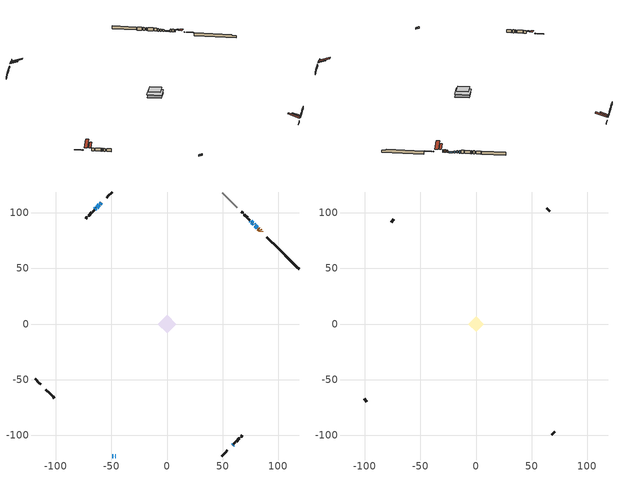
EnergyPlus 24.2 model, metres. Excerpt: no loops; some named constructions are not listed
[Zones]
conditioned space
 floor adiabatic (AdiabaticFloorConstruction): -8.15,0 0,8.15 8.15,0 0,-8.15 z0.31
 floor foundation (Slab1 construction): -7.96,0 0,7.96 7.96,0 0,-7.96 z-2.13
 wall outside (RimJoist1 construction): 49.24,-118.88 53.24,-114.88 / -118.88,-49.24 -114.88,-53.24 / -49.24,118.88 -53.24,114.88 / 94.94,73.17 90.94,77.18 z0.31:0.61
 wall outside (RimJoist2 construction): 53.9,-114.22 54.26,-113.86 / -114.22,-53.9 -113.86,-54.26 / -53.9,114.22 -54.26,113.86 / 90.28,77.83 89.92,78.2 z0.31:0.61
 wall outside (AdiabaticWallConstruction 1): 85.05,83.07 84.76,83.36 / 84.1,84.02 83.4,84.72 / 82.74,85.38 82.11,86.01 z0.31:2.34
 wall outside (AdiabaticWallConstruction): -49.24,-118.88 -48.5,-118.88 / -47.57,-118.88 -47.49,-118.88 / -46.56,-118.88 -45.97,-118.88 z0.31:1.53; 59.13,-108.98 59.49,-108.62 z0.31:1.84; 81.46,86.66 79.44,88.67 / -59.13,108.98 -60.14,107.98 z0.31:0.97; 78.79,89.33 77.92,90.19 z0.31:1.83; 77.27,90.85 76.48,91.64 / 75.82,92.29 75.28,92.83 / -60.8,107.32 -63.38,104.73 / -64.04,104.08 -64.94,103.18 z0.31:2.14
 wall outside (Wall1 construction): 60.15,-107.97 61.5,-106.62 / -108.98,-59.13 -107.64,-60.48 / -65.59,102.52 -66.94,101.18 / 74.63,93.49 73.28,94.84 z0.31:2.75
 wall outside (Wall2 construction): 62.15,-105.96 65.17,-102.95 / -106.98,-61.14 -103.97,-64.15 / -67.6,100.52 -70.61,97.51 / 72.62,95.5 69.61,98.51 z0.31:2.75
 wall outside (Wall3 construction): 65.82,-102.3 66.1,-102.02 / -103.31,-64.81 -103.03,-65.08 / -71.27,96.85 -71.54,96.57 / 68.95,99.16 68.68,99.44 z0.31:2.75
 wall outside (Wall4 construction): 66.76,-101.36 67.76,-100.36 / -102.38,-65.74 -101.37,-66.74 / -72.2,95.92 -73.2,94.91 / 68.02,100.1 67.02,101.1 z0.31:2.75
 wall foundation (FoundationWall1 construction): 95.6,72.52,-2.13 95.6,72.52,0.31 116.55,51.57,0.31 116.55,51.57,-0.55 118.88,49.24,-0.55 118.88,49.24,-2.13
 wall adiabatic (Wall6 construction): 63.22,104.9 49.9,118.22 z0.31:2.75
 window (WindowConstruction 6): -49.24,-118.88 -48.5,-118.88 z0.31:1.53
 window (WindowConstruction 5): 59.13,-108.98 59.49,-108.62 z0.31:1.83
 window (WindowConstruction 7): -47.57,-118.88 -47.49,-118.88 z0.31:1.53
 window (WindowConstruction 8): -46.56,-118.88 -45.97,-118.88 z0.31:1.53
 window (WindowConstruction 9): 81.46,86.66 79.44,88.67 z0.31:0.97
 window (WindowConstruction 10): -59.13,108.98 -60.14,107.98 z0.31:0.97
 window (WindowConstruction): 78.79,89.33 77.92,90.19 z0.31:1.83
 window (WindowConstruction 1): 77.27,90.85 76.48,91.64 z0.31:2.14
 window (WindowConstruction 2): 75.82,92.3 75.28,92.83 z0.31:2.14
 window (WindowConstruction 3): -60.8,107.32 -63.38,104.73 z0.31:2.14
 window (WindowConstruction 4): -64.04,104.08 -64.94,103.18 z0.31:2.14
 door (Door): 85.05,83.07 84.76,83.36 z0.31:2.34
 door (Door 1): 84.1,84.02 83.4,84.72 z0.31:2.34
 door (Door 2): 82.74,85.38 82.11,86 z0.31:2.34
 ceiling adiabatic (AdiabaticFloorConstruction): 0,-8.15 8.15,0 0,8.15 -8.15,0 z0.31
 roof outside (Roof2 construction): 58.48,-109.64,2.75 54.06,-105.23,4.83 52.9,-106.39,4.83 57.31,-110.8,2.75; -109.64,-58.48,2.75 -105.23,-54.06,4.83 -106.39,-52.9,4.83 -110.8,-57.31,2.75; -58.48,109.64,2.75 -54.06,105.23,4.83 -52.9,106.39,4.83 -57.31,110.8,2.75; 85.71,82.41,2.75 81.29,78,4.83 82.46,76.84,4.83 86.87,81.25,2.75
attic - vented
 floor to conditioned space (Floor1 construction Reversed): -6.77,0 0,6.77 6.77,0 0,-6.77 z2.75
 wall outside (Wall5 construction): 68.42,-99.7 70.9,-97.22 / -100.72,-67.4 -98.24,-69.88 / -73.86,94.26 -76.34,91.78 / 66.36,101.76 63.88,104.24 z0.31:2.75
 roof outside (Roof1 construction): 56.66,-111.46,2.75 50.06,-104.86,5.86 48.32,-106.6,5.86 54.92,-113.2,2.75; -111.46,-56.66,2.75 -104.86,-50.06,5.86 -106.6,-48.32,5.86 -113.2,-54.92,2.75; -56.66,111.46,2.75 -50.06,104.86,5.86 -48.32,106.6,5.86 -54.92,113.2,2.75; 87.53,80.59,2.75 80.93,74,5.86 82.67,72.26,5.86 89.26,78.85,2.75
[Material] Roughness=Rough; Thermal Absorptance=0.9
Name | Thickness {m} | Conductivity {W/m-K} | Density {kg/m3} | Specific Heat {J/kg-K} | Solar Absorptance | Visible Absorptance
ceiling loosefill ins | 0.0846667 | 0.0480833 | 16.02 | 1046.75 | 0.7 | 0.7
ceiling stud and cavity | 0.1397 | 0.107503 | 65.682 | 1177.47 | 0.7 | 0.7
gypsum board | 0.0127 | 0.160291 | 801 | 837.4 | 0.6 | 0.6
[Construction]
Floor1 construction: ceiling loosefill ins, ceiling stud and cavity, gypsum board
[EnergyManagementSystem:Program]
infil_program: Set p_m = 0.14; Set p_s = 0.22; Set s_m = 270; Set s_s = 370; Set z_m = 9.99744; Set z_s = 2.9194691011204523; Set f_t = (((s_m/z_m)^p_m)*((z_s/s_s)^p_s)); Set Tdiff = tin_s-tout_s; Set dT = @Abs Tdiff; Set c = 0.0449; Set Cs = 0.0717; Set Cw = 0.145; Set n = 0.65; Set sft = (f_t*0.54); Set temp1 = ((c*Cw)*((sft*site_vw_s)^(2*n)))^2; Set Qinf = (((c*Cs*(dT^n))^2)+temp1)^0.5; Set Qinf = (@Max Qinf 0); Set mech_vent_house_fan_sensible_load_act = 0.0; Set mech_vent_house_fan_latent_load_act = 0.0; Set OASupInPb = out_pb_s; Set OASupInTemp = tout_s; Set OASupInW = out_wt_s; Set OASupRho = (@RhoAirFnPbTdbW OASupInPb OASupInTemp OASupInW); Set OASupCp = (@CpAirFnW OASupInW); Set OASupInEnth = (@HFnTdbW OASupInTemp OASupInW); Set ZoneTemp = tin_s; Set ZoneW = win_s; Set ZoneCp = (@CpAirFnW ZoneW); Set ZoneAirEnth = (@HFnTdbW ZoneTemp ZoneW); Set mech_vent_house_fan_cfis_act = 0.0; Set QWHV_cfis_sup = 0.0; Set QWHV_cfis_suppl_sup = 0.0; Set QWHV_cfis_suppl_exh = 0.0; Set Qrange = 0; Set Qrange = Qrange + 0.075 * mech_vent_range_fan_0_sch_s; Set Qbath = 0; Set Qbath = Qbath + 0.066 * mech_vent_bath_fan_0_sch_s; Set Qbath = Qbath + 0.066 * mech_vent_bath_fan_1_sch_s; Set Qdryer = 0; Set Qdryer = Qdryer + 0.00308 * clothes_dryer_exhaust_0_sch_s; Set QWHV_sup = 0.0; Set QWHV_exh = 0.0; Set Qsupply = QWHV_sup + QWHV_cfis_sup + QWHV_cfis_suppl_sup; Set Qexhaust = Qrange + Qbath + Qdryer + QWHV_exh + QWHV_cfis_suppl_exh; Set Qfan = (@Max Qexhaust Qsupply); Set Qducts = 0; If Qducts < 0; Set Qsupply = Qsupply - Qducts; Else; Set Qexhaust = Qexhaust + Qducts; EndIf; Set Qfan_with_ducts = (@Max Qexhaust Qsupply); Set Qimb = (@Abs (Qsupply - Qexhaust)); If Qinf + Qimb > 0; Set Qtot = Qfan_with_ducts + (Qinf^2) / (Qinf + Qimb); Else; Set Qtot = Qfan_with_ducts; EndIf; Set Qinf_adj = Qtot - Qfan; Set infil_flow_act = Qinf_adj; Set infil_program_Qinf = Qinf_adj; Set infil_program_Qfan = Qfan; Set Qload = Qfan; Set Effectiveness_Sens = 0.0; Set Effectiveness_Lat = 0.0; Set Fan_MFR = Qload * OASupRho; Set ZoneInEnth = OASupInEnth; Set ZoneInTemp = OASupInTemp; Set FanTotalToCond = Fan_MFR * (ZoneInEnth - ZoneAirEnth); Set FanSensToCond = Fan_MFR * ZoneCp * (ZoneInTemp - ZoneTemp); Set FanLatToCond = FanTotalToCond - FanSensToCond; Set mech_vent_house_fan_sensible_load_act = mech_vent_house_fan_sensible_load_act + FanSensToCond; Set mech_vent_house_fan_latent_load_act = mech_vent_house_fan_latent_load_act + FanLatToCond
natural_vent_program: Set Tin = tin_s; Set Tout = tout_s; Set Wout = out_wt_s; Set Pbar = out_pb_s; Set Phiout = (@RhFnTdbWPb Tout Wout Pbar); Set MaxHR = 0.0115; Set Tnvsp = (htg_sp_s + clg_sp_s) / 2; Set NVavail = natural_vent_s; Set ClgSsnAvail = cool_season; Set Qnv = 0; Set Qwhf = 0; Set whole_house_fan_mix_act = 0; Set whole_house_fan_act = 0; If ((Wout < MaxHR) && (Tin > Tout) && (Tin > Tnvsp) && (ClgSsnAvail > 0)); Set WHF_Flow = 0; Set Adj = (Tin-Tnvsp)/(Tin-Tout); Set Adj = (@Min Adj 1); Set Adj = (@Max Adj 0); If (WHF_Flow > 0); Set Qwhf = WHF_Flow*Adj; Set whole_house_fan_mix_act = WHF_Flow*Adj; Set WHF_W = 0; Set whole_house_fan_act = WHF_W*Adj; ElseIf (NVavail > 0); Set NVArea = 0.0; Set Cs = 0.00010737966302718775; Set Cw = 2.4258120206680503e-05; Set Tdiff = Tin-Tout; Set dT = (@Abs Tdiff); Set Vwind = site_vw_s; Set SGNV = NVArea*Adj*((((Cs*dT)+(Cw*(Vwind^2)))^0.5)/1000); Set MaxNV = 3.7638909805900806; Set Qnv = (@Min SGNV MaxNV); EndIf; EndIf; Set natural_vent_flow_act = Qnv; Set whole_house_fan_flow_act = Qwhf; Set natural_vent_program_Qnv = Qnv; Set natural_vent_program_Qwhf = Qwhf
total_airflows_program: Set total_infil_flow_rate = 0; Set total_mechvent_flow_rate = 0; Set total_natvent_flow_rate = 0; Set total_whf_flow_rate = 0; Set total_infil_flow_rate = total_infil_flow_rate + (infil_program_Qinf * 1); Set total_mechvent_flow_rate = total_mechvent_flow_rate + (infil_program_Qfan * 1); Set total_natvent_flow_rate = total_natvent_flow_rate + (natural_vent_program_Qnv * 1); Set total_whf_flow_rate = total_whf_flow_rate + (natural_vent_program_Qwhf * 1)
total_loads_program: Set loads_htg_tot = 0; Set loads_clg_tot = 0; If htg_load_cond > 0; Set loads_htg_tot = loads_htg_tot + (htg_load_cond - clg_load_cond) * 1.0; EndIf; Set loads_htg_tot = (@Max loads_htg_tot 0); If clg_load_cond > 0; Set loads_clg_tot = loads_clg_tot + (clg_load_cond - htg_load_cond) * 0.0; EndIf; Set loads_clg_tot = (@Max loads_clg_tot 0)
unit_heater_supply_fan_1_disaggregate_program: Set unit_heater_supply_fan_1_primary_htg = 0; If unit_heater_htg_coil_1_s > 0; Set unit_heater_supply_fan_1_primary_htg = unit_heater_supply_fan_1_s; EndIf
unit_heater_supply_fan_disaggregate_program: Set unit_heater_supply_fan_primary_htg = 0; If unit_heater_htg_coil_s > 0; Set unit_heater_supply_fan_primary_htg = unit_heater_supply_fan_s; EndIf
unmet_hours_program: Set htg_unmet_hours = 0; Set clg_unmet_hours = 0; Set unit_htg_unmet_hours = 0; If ((DayOfYear >= 1) && (DayOfYear <= 365)); Set unit_htg_unmet_hours = unit_htg_unmet_hours + conditioned_space_htg_unmet_s; If unit_htg_unmet_hours > htg_unmet_hours; Set htg_unmet_hours = unit_htg_unmet_hours; EndIf; EndIf
water_heater_EC_adj: If WarmupFlag == 0; Set dhw_e_cons = water_heater_energy + water_heater_on_cycle_parasitic + water_heater_off_cycle_parasitic; Set water_heater_ec_adj_act = 0.0 * dhw_e_cons / 1; EndIf
[EnergyManagementSystem:ProgramCallingManager]
component_loads_program_calling_manager: EndOfZoneTimestepAfterZoneReporting; component_loads_program
fridge_schedule_program_calling_manager: BeginZoneTimestepAfterInitHeatBalance; fridge_schedule_program
furnace_supply_fan_disaggregate_program_calling_manager: EndOfSystemTimestepBeforeHVACReporting; furnace_supply_fan_disaggregate_program
infil_program_calling_manager: BeginZoneTimestepAfterInitHeatBalance; infil_program
natural_vent_program_calling_manager: BeginZoneTimestepAfterInitHeatBalance; natural_vent_program
total_airflows_program_calling_manager: EndOfZoneTimestepAfterZoneReporting; total_airflows_program
total_loads_program_calling_manager: EndOfZoneTimestepAfterZoneReporting; total_loads_program
unit_heater_supply_fan_1_disaggregate_program_calling_manager: EndOfSystemTimestepBeforeHVACReporting; unit_heater_supply_fan_1_disaggregate_program
unit_heater_supply_fan_disaggregate_program_calling_manager: EndOfSystemTimestepBeforeHVACReporting; unit_heater_supply_fan_disaggregate_program
unmet_hours_program_calling_manager: EndOfZoneTimestepBeforeZoneReporting; unmet_hours_program
water_heater_EC_adj_ProgramManager: EndOfSystemTimestepBeforeHVACReporting; water_heater_EC_adj
[EnergyManagementSystem:OutputVariable] Type of Data in Variable=Summed
Name | EMS Variable | Update Frequency | EMS Program or Subroutine | Units
furnace supply fan disaggregate htg primary | furnace_supply_fan_primary_htg | SystemTimestep | furnace_supply_fan_disaggregate_program | J
unit heater supply fan 1 disaggregate htg primary | unit_heater_supply_fan_1_primary_htg | SystemTimestep | unit_heater_supply_fan_1_disaggregate_program | J
unit heater supply fan disaggregate htg primary | unit_heater_supply_fan_primary_htg | SystemTimestep | unit_heater_supply_fan_disaggregate_program | J
loads_htg_tot_peakload_outvar; loads_htg_tot_annual_outvar; Energy Management System Output Variable 1; Energy Management System Output Variable 45 | loads_htg_tot | ZoneTimestep | total_loads_program | J
loads_clg_tot_peakload_outvar; loads_clg_tot_annual_outvar; Energy Management System Output Variable 2; Energy Management System Output Variable 46 | loads_clg_tot | ZoneTimestep | total_loads_program | J
htg_unmet_hours_annual_outvar; Energy Management System Output Variable 3 | htg_unmet_hours | ZoneTimestep | unmet_hours_program | hr
clg_unmet_hours_annual_outvar; Energy Management System Output Variable 4 | clg_unmet_hours | ZoneTimestep | unmet_hours_program | hr
loads_htg_roofs_annual_outvar; Energy Management System Output Variable 5 | loads_htg_roofs | ZoneTimestep | component_loads_program | J
loads_htg_ceilings_annual_outvar; Energy Management System Output Variable 6 | loads_htg_ceilings | ZoneTimestep | component_loads_program | J
loads_htg_walls_annual_outvar; Energy Management System Output Variable 7 | loads_htg_walls | ZoneTimestep | component_loads_program | J
loads_htg_rim_joists_annual_outvar; Energy Management System Output Variable 8 | loads_htg_rim_joists | ZoneTimestep | component_loads_program | J
loads_htg_foundation_walls_annual_outvar; Energy Management System Output Variable 9 | loads_htg_foundation_walls | ZoneTimestep | component_loads_program | J
loads_htg_doors_annual_outvar; Energy Management System Output Variable 10 | loads_htg_doors | ZoneTimestep | component_loads_program | J
loads_htg_windows_conduction_annual_outvar; Energy Management System Output Variable 11 | loads_htg_windows_conduction | ZoneTimestep | component_loads_program | J
loads_htg_windows_solar_annual_outvar; Energy Management System Output Variable 12 | loads_htg_windows_solar | ZoneTimestep | component_loads_program | J
loads_htg_skylights_conduction_annual_outvar; Energy Management System Output Variable 13 | loads_htg_skylights_conduction | ZoneTimestep | component_loads_program | J
loads_htg_skylights_solar_annual_outvar; Energy Management System Output Variable 14 | loads_htg_skylights_solar | ZoneTimestep | component_loads_program | J
loads_htg_floors_annual_outvar; Energy Management System Output Variable 15 | loads_htg_floors | ZoneTimestep | component_loads_program | J
loads_htg_slabs_annual_outvar; Energy Management System Output Variable 16 | loads_htg_slabs | ZoneTimestep | component_loads_program | J
loads_htg_internal_mass_annual_outvar; Energy Management System Output Variable 17 | loads_htg_internal_mass | ZoneTimestep | component_loads_program | J
loads_htg_infil_annual_outvar; Energy Management System Output Variable 18 | loads_htg_infil | ZoneTimestep | component_loads_program | J
loads_htg_natvent_annual_outvar; Energy Management System Output Variable 19 | loads_htg_natvent | ZoneTimestep | component_loads_program | J
loads_htg_mechvent_annual_outvar; Energy Management System Output Variable 20 | loads_htg_mechvent | ZoneTimestep | component_loads_program | J
loads_htg_whf_annual_outvar; Energy Management System Output Variable 21 | loads_htg_whf | ZoneTimestep | component_loads_program | J
loads_htg_ducts_annual_outvar; Energy Management System Output Variable 22 | loads_htg_ducts | ZoneTimestep | component_loads_program | J
loads_htg_intgains_annual_outvar; Energy Management System Output Variable 23 | loads_htg_intgains | ZoneTimestep | component_loads_program | J
loads_htg_lighting_annual_outvar; Energy Management System Output Variable 24 | loads_htg_lighting | ZoneTimestep | component_loads_program | J
loads_clg_roofs_annual_outvar; Energy Management System Output Variable 25 | loads_clg_roofs | ZoneTimestep | component_loads_program | J
loads_clg_ceilings_annual_outvar; Energy Management System Output Variable 26 | loads_clg_ceilings | ZoneTimestep | component_loads_program | J
loads_clg_walls_annual_outvar; Energy Management System Output Variable 27 | loads_clg_walls | ZoneTimestep | component_loads_program | J
loads_clg_rim_joists_annual_outvar; Energy Management System Output Variable 28 | loads_clg_rim_joists | ZoneTimestep | component_loads_program | J
loads_clg_foundation_walls_annual_outvar; Energy Management System Output Variable 29 | loads_clg_foundation_walls | ZoneTimestep | component_loads_program | J
loads_clg_doors_annual_outvar; Energy Management System Output Variable 30 | loads_clg_doors | ZoneTimestep | component_loads_program | J
loads_clg_windows_conduction_annual_outvar; Energy Management System Output Variable 31 | loads_clg_windows_conduction | ZoneTimestep | component_loads_program | J
loads_clg_windows_solar_annual_outvar; Energy Management System Output Variable 32 | loads_clg_windows_solar | ZoneTimestep | component_loads_program | J
loads_clg_skylights_conduction_annual_outvar; Energy Management System Output Variable 33 | loads_clg_skylights_conduction | ZoneTimestep | component_loads_program | J
loads_clg_skylights_solar_annual_outvar; Energy Management System Output Variable 34 | loads_clg_skylights_solar | ZoneTimestep | component_loads_program | J
loads_clg_floors_annual_outvar; Energy Management System Output Variable 35 | loads_clg_floors | ZoneTimestep | component_loads_program | J
loads_clg_slabs_annual_outvar; Energy Management System Output Variable 36 | loads_clg_slabs | ZoneTimestep | component_loads_program | J
loads_clg_internal_mass_annual_outvar; Energy Management System Output Variable 37 | loads_clg_internal_mass | ZoneTimestep | component_loads_program | J
loads_clg_infil_annual_outvar; Energy Management System Output Variable 38 | loads_clg_infil | ZoneTimestep | component_loads_program | J
loads_clg_natvent_annual_outvar; Energy Management System Output Variable 39 | loads_clg_natvent | ZoneTimestep | component_loads_program | J
loads_clg_mechvent_annual_outvar; Energy Management System Output Variable 40 | loads_clg_mechvent | ZoneTimestep | component_loads_program | J
loads_clg_whf_annual_outvar; Energy Management System Output Variable 41 | loads_clg_whf | ZoneTimestep | component_loads_program | J
loads_clg_ducts_annual_outvar; Energy Management System Output Variable 42 | loads_clg_ducts | ZoneTimestep | component_loads_program | J
loads_clg_intgains_annual_outvar; Energy Management System Output Variable 43 | loads_clg_intgains | ZoneTimestep | component_loads_program | J
loads_clg_lighting_annual_outvar; Energy Management System Output Variable 44 | loads_clg_lighting | ZoneTimestep | component_loads_program | J
[Schedule:Day:Interval]
interior lighting schedule day: No, 01:00, 0.108182, 04:00, 0.0901515, 05:00, 0.0991667, 06:00, 0.162273, 07:00, 0.270455, 08:00, 0.342576, 10:00, 0.369621, 11:00, 0.351591, 12:00, 0.333561, 13:00, 0.324545, 14:00, 0.31553, 15:00, 0.333561, 16:00, 0.369621, 17:00, 0.450758, 18:00, 0.585985, 19:00, 0.775303, 20:00, 0.955606, 21:00, 0.991667, 22:00, 0.712197, 23:00, 0.360606, 24:00, 0.162273
interior lighting schedule day 1: No, 01:00, 0.100909, 04:00, 0.0840909, 05:00, 0.0925, 06:00, 0.151364, 07:00, 0.252273, 08:00, 0.319545, 10:00, 0.344773, 11:00, 0.327955, 12:00, 0.311136, 13:00, 0.302727, 14:00, 0.294318, 15:00, 0.311136, 16:00, 0.344773, 17:00, 0.420455, 18:00, 0.546591, 19:00, 0.723182, 20:00, 0.891364, 21:00, 0.925, 22:00, 0.664318, 23:00, 0.336364, 24:00, 0.151364
interior lighting schedule day 2: No, 01:00, 0.0927273, 04:00, 0.0772727, 05:00, 0.085, 06:00, 0.139091, 07:00, 0.231818, 08:00, 0.293636, 10:00, 0.316818, 11:00, 0.301364, 12:00, 0.285909, 13:00, 0.278182, 14:00, 0.270455, 15:00, 0.285909, 16:00, 0.316818, 17:00, 0.386364, 18:00, 0.502273, 19:00, 0.664545, 20:00, 0.819091, 21:00, 0.85, 22:00, 0.610455, 23:00, 0.309091, 24:00, 0.139091
interior lighting schedule day 3: No, 01:00, 0.0845455, 04:00, 0.0704545, 05:00, 0.0775, 06:00, 0.126818, 07:00, 0.211364, 08:00, 0.267727, 10:00, 0.288864, 11:00, 0.274773, 12:00, 0.260682, 13:00, 0.253636, 14:00, 0.246591, 15:00, 0.260682, 16:00, 0.288864, 17:00, 0.352273, 18:00, 0.457955, 19:00, 0.605909, 20:00, 0.746818, 21:00, 0.775, 22:00, 0.556591, 23:00, 0.281818, 24:00, 0.126818
interior lighting schedule day 4: No, 01:00, 0.0763636, 04:00, 0.0636364, 05:00, 0.07, 06:00, 0.114545, 07:00, 0.190909, 08:00, 0.241818, 10:00, 0.260909, 11:00, 0.248182, 12:00, 0.235455, 13:00, 0.229091, 14:00, 0.222727, 15:00, 0.235455, 16:00, 0.260909, 17:00, 0.318182, 18:00, 0.413636, 19:00, 0.547273, 20:00, 0.674545, 21:00, 0.7, 22:00, 0.502727, 23:00, 0.254545, 24:00, 0.114545
interior lighting schedule day 5: No, 01:00, 0.0727273, 04:00, 0.0606061, 05:00, 0.0666667, 06:00, 0.109091, 07:00, 0.181818, 08:00, 0.230303, 10:00, 0.248485, 11:00, 0.236364, 12:00, 0.224242, 13:00, 0.218182, 14:00, 0.212121, 15:00, 0.224242, 16:00, 0.248485, 17:00, 0.30303, 18:00, 0.393939, 19:00, 0.521212, 20:00, 0.642424, 21:00, 0.666667, 22:00, 0.478788, 23:00, 0.242424, 24:00, 0.109091
interior lighting schedule day 6: No, 01:00, 0.0745455, 04:00, 0.0621212, 05:00, 0.0683333, 06:00, 0.111818, 07:00, 0.186364, 08:00, 0.236061, 10:00, 0.254697, 11:00, 0.242273, 12:00, 0.229848, 13:00, 0.223636, 14:00, 0.217424, 15:00, 0.229848, 16:00, 0.254697, 17:00, 0.310606, 18:00, 0.403788, 19:00, 0.534242, 20:00, 0.658485, 21:00, 0.683333, 22:00, 0.490758, 23:00, 0.248485, 24:00, 0.111818
interior lighting schedule day 7: No, 01:00, 0.08, 04:00, 0.0666667, 05:00, 0.0733333, 06:00, 0.12, 07:00, 0.2, 08:00, 0.253333, 10:00, 0.273333, 11:00, 0.26, 12:00, 0.246667, 13:00, 0.24, 14:00, 0.233333, 15:00, 0.246667, 16:00, 0.273333, 17:00, 0.333333, 18:00, 0.433333, 19:00, 0.573333, 20:00, 0.706667, 21:00, 0.733333, 22:00, 0.526667, 23:00, 0.266667, 24:00, 0.12
interior lighting schedule day 8: No, 01:00, 0.0890909, 04:00, 0.0742424, 05:00, 0.0816667, 06:00, 0.133636, 07:00, 0.222727, 08:00, 0.282121, 10:00, 0.304394, 11:00, 0.289545, 12:00, 0.274697, 13:00, 0.267273, 14:00, 0.259848, 15:00, 0.274697, 16:00, 0.304394, 17:00, 0.371212, 18:00, 0.482576, 19:00, 0.638485, 20:00, 0.78697, 21:00, 0.816667, 22:00, 0.586515, 23:00, 0.29697, 24:00, 0.133636
interior lighting schedule day 9: No, 01:00, 0.0972727, 04:00, 0.0810606, 05:00, 0.0891667, 06:00, 0.145909, 07:00, 0.243182, 08:00, 0.30803, 10:00, 0.332348, 11:00, 0.316136, 12:00, 0.299924, 13:00, 0.291818, 14:00, 0.283712, 15:00, 0.299924, 16:00, 0.332348, 17:00, 0.405303, 18:00, 0.526894, 19:00, 0.697121, 20:00, 0.859242, 21:00, 0.891667, 22:00, 0.640379, 23:00, 0.324242, 24:00, 0.145909
interior lighting schedule day 10: No, 01:00, 0.105455, 04:00, 0.0878788, 05:00, 0.0966667, 06:00, 0.158182, 07:00, 0.263636, 08:00, 0.333939, 10:00, 0.360303, 11:00, 0.342727, 12:00, 0.325152, 13:00, 0.316364, 14:00, 0.307576, 15:00, 0.325152, 16:00, 0.360303, 17:00, 0.439394, 18:00, 0.571212, 19:00, 0.755758, 20:00, 0.931515, 21:00, 0.966667, 22:00, 0.694242, 23:00, 0.351515, 24:00, 0.158182
interior lighting schedule day 11: No, 01:00, 0.109091, 04:00, 0.0909091, 05:00, 0.1, 06:00, 0.163636, 07:00, 0.272727, 08:00, 0.345455, 10:00, 0.372727, 11:00, 0.354545, 12:00, 0.336364, 13:00, 0.327273, 14:00, 0.318182, 15:00, 0.336364, 16:00, 0.372727, 17:00, 0.454545, 18:00, 0.590909, 19:00, 0.781818, 20:00, 0.963636, 21:00, 1, 22:00, 0.718182, 23:00, 0.363636, 24:00, 0.163636
interior lighting schedule default day; occupants schedule default day; clothes dryer schedule default day; cooking range schedule default day; mech vent bath fan 0 schedule default day; mech vent bath fan 1 schedule default day; mech vent range fan 0 schedule default day; misc plug loads schedule default day; general water use schedule default day; clothes dryer exhaust 0 schedule default day; cooling season schedule day; cooling season schedule day 2; cooling season schedule default day; exterior lighting schedule default day; natural vent schedule default day: No, 24:00, 0
occupants schedule day: No, 05:00, 0.426829, 06:00, 0.719512, 07:00, 1, 08:00, 0.670732, 09:00, 0.329268, 14:00, 0.170732, 15:00, 0.231707, 16:00, 0.329268, 17:00, 0.5, 18:00, 0.670732, 19:00, 0.829268, 21:00, 1, 22:00, 0.853659, 23:00, 0.646341, 24:00, 0.426829
clothes dryer schedule day; clothes dryer exhaust 0 schedule day: No, 01:00, 0.123457, 02:00, 0.0740741, 03:00, 0.0493827, 04:00, 0.0246914, 05:00, 0.0493827, 06:00, 0.0740741, 07:00, 0.197531, 08:00, 0.395062, 09:00, 0.592593, 10:00, 0.839506, 11:00, 0.962963, 12:00, 1, 13:00, 0.91358, 14:00, 0.82716, 15:00, 0.716049, 16:00, 0.753086, 17:00, 0.679012, 18:00, 0.666667, 20:00, 0.62963, 21:00, 0.641975, 22:00, 0.666667, 23:00, 0.54321, 24:00, 0.296296
cooking range schedule day: No, 05:00, 0.0597015, 06:00, 0.11194, 07:00, 0.171642, 08:00, 0.291045, 11:00, 0.343284, 12:00, 0.402985, 13:00, 0.462687, 14:00, 0.343284, 15:00, 0.291045, 16:00, 0.402985, 17:00, 0.567164, 18:00, 1, 19:00, 0.850746, 20:00, 0.432836, 21:00, 0.291045, 22:00, 0.231343, 23:00, 0.171642, 24:00, 0.11194
mech vent bath fan 0 schedule day; mech vent bath fan 1 schedule day: No, 07:00, 0, 08:00, 1, 09:00, 0.2, 24:00, 0
mech vent range fan 0 schedule day: No, 18:00, 0, 19:00, 1, 20:00, 0.2, 24:00, 0
misc plug loads schedule day: No, 06:00, 0.705882, 07:00, 0.745098, 08:00, 0.803922, 15:00, 0.823529, 16:00, 0.862745, 17:00, 0.921569, 18:00, 0.980392, 19:00, 1, 20:00, 0.980392, 21:00, 0.941176, 22:00, 0.862745, 23:00, 0.784314, 24:00, 0.72549
general water use schedule day: No, 01:00, 0.315068, 03:00, 0.287671, 04:00, 0.342466, 05:00, 0.369863, 06:00, 0.520548, 07:00, 0.60274, 08:00, 0.534247, 10:00, 0.506849, 11:00, 0.465753, 14:00, 0.479452, 15:00, 0.534247, 16:00, 0.589041, 17:00, 0.69863, 18:00, 0.876712, 19:00, 0.890411, 20:00, 0.986301, 21:00, 1, 22:00, 0.863014, 23:00, 0.616438, 24:00, 0.465753
cooling season schedule day 1: No, 24:00, 1
exterior lighting schedule day: No, 01:00, 0.566667, 03:00, 0.524167, 05:00, 0.495833, 06:00, 0.5525, 07:00, 0.623333, 08:00, 0.580833, 09:00, 0.439167, 10:00, 0.354167, 12:00, 0.34, 13:00, 0.354167, 14:00, 0.396667, 15:00, 0.425, 16:00, 0.495833, 17:00, 0.623333, 18:00, 0.793333, 19:00, 0.906667, 20:00, 0.963333, 21:00, 0.991667, 22:00, 0.920833, 23:00, 0.793333, 24:00, 0.665833
exterior lighting schedule day 1: No, 01:00, 0.528571, 03:00, 0.488929, 05:00, 0.4625, 06:00, 0.515357, 07:00, 0.581429, 08:00, 0.541786, 09:00, 0.409643, 10:00, 0.330357, 12:00, 0.317143, 13:00, 0.330357, 14:00, 0.37, 15:00, 0.396429, 16:00, 0.4625, 17:00, 0.581429, 18:00, 0.74, 19:00, 0.845714, 20:00, 0.898571, 21:00, 0.925, 22:00, 0.858929, 23:00, 0.74, 24:00, 0.621071
exterior lighting schedule day 10: No, 01:00, 0.552381, 03:00, 0.510952, 05:00, 0.483333, 06:00, 0.538571, 07:00, 0.607619, 08:00, 0.56619, 09:00, 0.428095, 10:00, 0.345238, 12:00, 0.331429, 13:00, 0.345238, 14:00, 0.386667, 15:00, 0.414286, 16:00, 0.483333, 17:00, 0.607619, 18:00, 0.773333, 19:00, 0.88381, 20:00, 0.939048, 21:00, 0.966667, 22:00, 0.897619, 23:00, 0.773333, 24:00, 0.649048
exterior lighting schedule day 11: No, 01:00, 0.571429, 03:00, 0.528571, 05:00, 0.5, 06:00, 0.557143, 07:00, 0.628571, 08:00, 0.585714, 09:00, 0.442857, 10:00, 0.357143, 12:00, 0.342857, 13:00, 0.357143, 14:00, 0.4, 15:00, 0.428571, 16:00, 0.5, 17:00, 0.628571, 18:00, 0.8, 19:00, 0.914286, 20:00, 0.971429, 21:00, 1, 22:00, 0.928571, 23:00, 0.8, 24:00, 0.671429
exterior lighting schedule day 2: No, 01:00, 0.485714, 03:00, 0.449286, 05:00, 0.425, 06:00, 0.473571, 07:00, 0.534286, 08:00, 0.497857, 09:00, 0.376429, 10:00, 0.303571, 12:00, 0.291429, 13:00, 0.303571, 14:00, 0.34, 15:00, 0.364286, 16:00, 0.425, 17:00, 0.534286, 18:00, 0.68, 19:00, 0.777143, 20:00, 0.825714, 21:00, 0.85, 22:00, 0.789286, 23:00, 0.68, 24:00, 0.570714
exterior lighting schedule day 3: No, 01:00, 0.442857, 03:00, 0.409643, 05:00, 0.3875, 06:00, 0.431786, 07:00, 0.487143, 08:00, 0.453929, 09:00, 0.343214, 10:00, 0.276786, 12:00, 0.265714, 13:00, 0.276786, 14:00, 0.31, 15:00, 0.332143, 16:00, 0.3875, 17:00, 0.487143, 18:00, 0.62, 19:00, 0.708571, 20:00, 0.752857, 21:00, 0.775, 22:00, 0.719643, 23:00, 0.62, 24:00, 0.520357
exterior lighting schedule day 4: No, 01:00, 0.4, 03:00, 0.37, 05:00, 0.35, 06:00, 0.39, 07:00, 0.44, 08:00, 0.41, 09:00, 0.31, 10:00, 0.25, 12:00, 0.24, 13:00, 0.25, 14:00, 0.28, 15:00, 0.3, 16:00, 0.35, 17:00, 0.44, 18:00, 0.56, 19:00, 0.64, 20:00, 0.68, 21:00, 0.7, 22:00, 0.65, 23:00, 0.56, 24:00, 0.47
exterior lighting schedule day 5: No, 01:00, 0.380952, 03:00, 0.352381, 05:00, 0.333333, 06:00, 0.371429, 07:00, 0.419048, 08:00, 0.390476, 09:00, 0.295238, 10:00, 0.238095, 12:00, 0.228571, 13:00, 0.238095, 14:00, 0.266667, 15:00, 0.285714, 16:00, 0.333333, 17:00, 0.419048, 18:00, 0.533333, 19:00, 0.609524, 20:00, 0.647619, 21:00, 0.666667, 22:00, 0.619048, 23:00, 0.533333, 24:00, 0.447619
exterior lighting schedule day 6: No, 01:00, 0.390476, 03:00, 0.36119, 05:00, 0.341667, 06:00, 0.380714, 07:00, 0.429524, 08:00, 0.400238, 09:00, 0.302619, 10:00, 0.244048, 12:00, 0.234286, 13:00, 0.244048, 14:00, 0.273333, 15:00, 0.292857, 16:00, 0.341667, 17:00, 0.429524, 18:00, 0.546667, 19:00, 0.624762, 20:00, 0.66381, 21:00, 0.683333, 22:00, 0.634524, 23:00, 0.546667, 24:00, 0.45881
exterior lighting schedule day 7: No, 01:00, 0.419048, 03:00, 0.387619, 05:00, 0.366667, 06:00, 0.408571, 07:00, 0.460952, 08:00, 0.429524, 09:00, 0.324762, 10:00, 0.261905, 12:00, 0.251429, 13:00, 0.261905, 14:00, 0.293333, 15:00, 0.314286, 16:00, 0.366667, 17:00, 0.460952, 18:00, 0.586667, 19:00, 0.670476, 20:00, 0.712381, 21:00, 0.733333, 22:00, 0.680952, 23:00, 0.586667, 24:00, 0.492381
exterior lighting schedule day 8: No, 01:00, 0.466667, 03:00, 0.431667, 05:00, 0.408333, 06:00, 0.455, 07:00, 0.513333, 08:00, 0.478333, 09:00, 0.361667, 10:00, 0.291667, 12:00, 0.28, 13:00, 0.291667, 14:00, 0.326667, 15:00, 0.35, 16:00, 0.408333, 17:00, 0.513333, 18:00, 0.653333, 19:00, 0.746667, 20:00, 0.793333, 21:00, 0.816667, 22:00, 0.758333, 23:00, 0.653333, 24:00, 0.548333
exterior lighting schedule day 9: No, 01:00, 0.509524, 03:00, 0.47131, 05:00, 0.445833, 06:00, 0.496786, 07:00, 0.560476, 08:00, 0.522262, 09:00, 0.394881, 10:00, 0.318452, 12:00, 0.305714, 13:00, 0.318452, 14:00, 0.356667, 15:00, 0.382143, 16:00, 0.445833, 17:00, 0.560476, 18:00, 0.713333, 19:00, 0.815238, 20:00, 0.86619, 21:00, 0.891667, 22:00, 0.827976, 23:00, 0.713333, 24:00, 0.59869
[Schedule:Week:Daily]
clothes dryer exhaust 0 schedule Week Rule - Jan1-Dec31: clothes dryer exhaust 0 schedule day, clothes dryer exhaust 0 schedule day, clothes dryer exhaust 0 schedule day, clothes dryer exhaust 0 schedule day, clothes dryer exhaust 0 schedule day, clothes dryer exhaust 0 schedule day, clothes dryer exhaust 0 schedule day, clothes dryer exhaust 0 schedule default day, clothes dryer exhaust 0 schedule default day, clothes dryer exhaust 0 schedule default day, clothes dryer exhaust 0 schedule default day, clothes dryer exhaust 0 schedule default day
cooling season schedule Week Rule - Jan1-May26: cooling season schedule day, cooling season schedule day, cooling season schedule day, cooling season schedule day, cooling season schedule day, cooling season schedule day, cooling season schedule day, cooling season schedule default day, cooling season schedule default day, cooling season schedule default day, cooling season schedule default day, cooling season schedule default day
cooling season schedule Week Rule - May27-Jun2: cooling season schedule day, cooling season schedule day, cooling season schedule day, cooling season schedule day, cooling season schedule day, cooling season schedule day 1, cooling season schedule day 1, cooling season schedule default day, cooling season schedule default day, cooling season schedule default day, cooling season schedule default day, cooling season schedule default day
cooling season schedule Week Rule - Jun3-Aug25: cooling season schedule day 1, cooling season schedule day 1, cooling season schedule day 1, cooling season schedule day 1, cooling season schedule day 1, cooling season schedule day 1, cooling season schedule day 1, cooling season schedule default day, cooling season schedule default day, cooling season schedule default day, cooling season schedule default day, cooling season schedule default day
cooling season schedule Week Rule - Aug26-Sep1: cooling season schedule day 1, cooling season schedule day 1, cooling season schedule day 1, cooling season schedule day 1, cooling season schedule day 1, cooling season schedule day 1, cooling season schedule day 2, cooling season schedule default day, cooling season schedule default day, cooling season schedule default day, cooling season schedule default day, cooling season schedule default day
cooling season schedule Week Rule - Sep2-Dec31: cooling season schedule day 2, cooling season schedule day 2, cooling season schedule day 2, cooling season schedule day 2, cooling season schedule day 2, cooling season schedule day 2, cooling season schedule day 2, cooling season schedule default day, cooling season schedule default day, cooling season schedule default day, cooling season schedule default day, cooling season schedule default day
exterior lighting schedule Week Rule - Jul1-Jul28: exterior lighting schedule day 6, exterior lighting schedule day 6, exterior lighting schedule day 6, exterior lighting schedule day 6, exterior lighting schedule day 6, exterior lighting schedule day 6, exterior lighting schedule day 6, exterior lighting schedule default day, exterior lighting schedule default day, exterior lighting schedule default day, exterior lighting schedule default day, exterior lighting schedule default day
exterior lighting schedule Week Rule - Jul29-Aug4: exterior lighting schedule day 6, exterior lighting schedule day 6, exterior lighting schedule day 6, exterior lighting schedule day 7, exterior lighting schedule day 7, exterior lighting schedule day 7, exterior lighting schedule day 7, exterior lighting schedule default day, exterior lighting schedule default day, exterior lighting schedule default day, exterior lighting schedule default day, exterior lighting schedule default day
exterior lighting schedule Week Rule - Aug5-Aug25: exterior lighting schedule day 7, exterior lighting schedule day 7, exterior lighting schedule day 7, exterior lighting schedule day 7, exterior lighting schedule day 7, exterior lighting schedule day 7, exterior lighting schedule day 7, exterior lighting schedule default day, exterior lighting schedule default day, exterior lighting schedule default day, exterior lighting schedule default day, exterior lighting schedule default day
exterior lighting schedule Week Rule - Aug26-Sep1: exterior lighting schedule day 7, exterior lighting schedule day 7, exterior lighting schedule day 7, exterior lighting schedule day 7, exterior lighting schedule day 7, exterior lighting schedule day 7, exterior lighting schedule day 8, exterior lighting schedule default day, exterior lighting schedule default day, exterior lighting schedule default day, exterior lighting schedule default day, exterior lighting schedule default day
exterior lighting schedule Week Rule - Sep2-Sep29: exterior lighting schedule day 8, exterior lighting schedule day 8, exterior lighting schedule day 8, exterior lighting schedule day 8, exterior lighting schedule day 8, exterior lighting schedule day 8, exterior lighting schedule day 8, exterior lighting schedule default day, exterior lighting schedule default day, exterior lighting schedule default day, exterior lighting schedule default day, exterior lighting schedule default day
exterior lighting schedule Week Rule - Sep30-Oct6: exterior lighting schedule day 8, exterior lighting schedule day 9, exterior lighting schedule day 9, exterior lighting schedule day 9, exterior lighting schedule day 9, exterior lighting schedule day 9, exterior lighting schedule day 9, exterior lighting schedule default day, exterior lighting schedule default day, exterior lighting schedule default day, exterior lighting schedule default day, exterior lighting schedule default day
exterior lighting schedule Week Rule - Oct7-Oct27: exterior lighting schedule day 9, exterior lighting schedule day 9, exterior lighting schedule day 9, exterior lighting schedule day 9, exterior lighting schedule day 9, exterior lighting schedule day 9, exterior lighting schedule day 9, exterior lighting schedule default day, exterior lighting schedule default day, exterior lighting schedule default day, exterior lighting schedule default day, exterior lighting schedule default day
exterior lighting schedule Week Rule - Oct28-Nov3: exterior lighting schedule day 9, exterior lighting schedule day 9, exterior lighting schedule day 9, exterior lighting schedule day 9, exterior lighting schedule day 10, exterior lighting schedule day 10, exterior lighting schedule day 10, exterior lighting schedule default day, exterior lighting schedule default day, exterior lighting schedule default day, exterior lighting schedule default day, exterior lighting schedule default day
exterior lighting schedule Week Rule - Nov4-Nov24: exterior lighting schedule day 10, exterior lighting schedule day 10, exterior lighting schedule day 10, exterior lighting schedule day 10, exterior lighting schedule day 10, exterior lighting schedule day 10, exterior lighting schedule day 10, exterior lighting schedule default day, exterior lighting schedule default day, exterior lighting schedule default day, exterior lighting schedule default day, exterior lighting schedule default day
exterior lighting schedule Week Rule - Nov25-Dec1: exterior lighting schedule day 10, exterior lighting schedule day 10, exterior lighting schedule day 10, exterior lighting schedule day 10, exterior lighting schedule day 10, exterior lighting schedule day 10, exterior lighting schedule day 11, exterior lighting schedule default day, exterior lighting schedule default day, exterior lighting schedule default day, exterior lighting schedule default day, exterior lighting schedule default day
exterior lighting schedule Week Rule - Dec2-Dec31: exterior lighting schedule day 11, exterior lighting schedule day 11, exterior lighting schedule day 11, exterior lighting schedule day 11, exterior lighting schedule day 11, exterior lighting schedule day 11, exterior lighting schedule day 11, exterior lighting schedule default day, exterior lighting schedule default day, exterior lighting schedule default day, exterior lighting schedule default day, exterior lighting schedule default day
natural vent schedule Week Rule - Jan1-Dec31: natural vent schedule default day, natural vent schedule default day, natural vent schedule default day, natural vent schedule default day, natural vent schedule default day, natural vent schedule default day, natural vent schedule default day, natural vent schedule default day, natural vent schedule default day, natural vent schedule default day, natural vent schedule default day, natural vent schedule default day
[Schedule:Year]
clothes dryer exhaust 0 schedule: clothes dryer exhaust 0 schedule Week Rule - Jan1-Dec31, 1, 1, 12, 31
cooling season schedule: cooling season schedule Week Rule - Jan1-May26, 1, 1, 5, 26, cooling season schedule Week Rule - May27-Jun2, 5, 27, 6, 2, cooling season schedule Week Rule - Jun3-Aug25, 6, 3, 8, 25, cooling season schedule Week Rule - Aug26-Sep1, 8, 26, 9, 1, cooling season schedule Week Rule - Sep2-Dec31, 9, 2, 12, 31
natural vent schedule: natural vent schedule Week Rule - Jan1-Dec31, 1, 1, 12, 31
